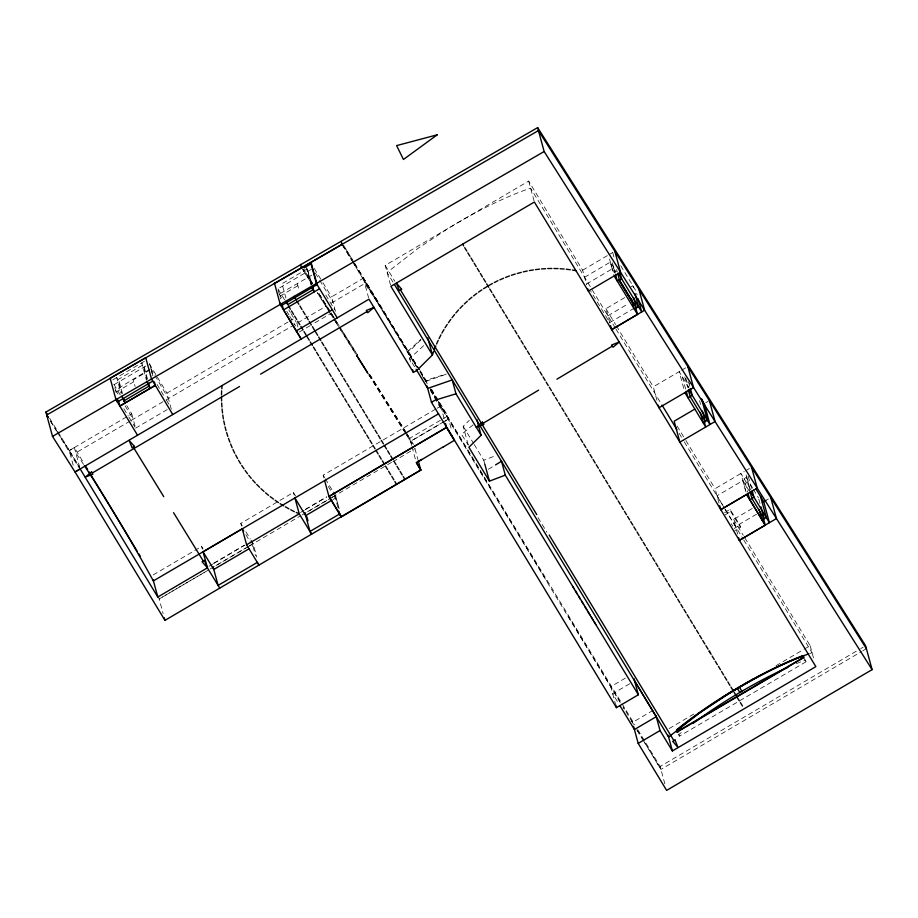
<?xml version="1.0" encoding="UTF-8"?>
<svg xmlns="http://www.w3.org/2000/svg" width="918" height="918" viewBox="0 0 918 918"><rect width="100%" height="100%" fill="white"/><g stroke="black" fill="none" stroke-linecap="round" stroke-linejoin="round"><path stroke-width="0.69" stroke-dasharray="4.59 3.44" d="M420.926 339.798L411.207 349.46L407.672 351.456L411.241 364.561M468.169 444.656L463.188 426.319L469.305 420.318M407.672 351.456L420.742 339.511M423.668 345.673L409.6 358.536L415.395 368.095M473.114 424.85L461.513 434.329L468.272 445.104M149.691 369.277L115.519 390.047L119.202 396.128M488.376 469.259L494.343 465.621M724.623 512.703L730.051 509.41L739.874 525.05L740.447 527.139L734.744 530.615M725.197 514.803L730.625 511.498L730.051 509.41M734.17 528.516L739.874 525.05M73.21 465.3L69.217 450.6L74.335 447.548L83.951 463.406M630.735 287.001L632.858 285.727L634.281 290.972M747.195 476.878L744.05 478.748L747.619 491.841M149.932 369.988L133.317 379.822L135.107 386.432M427.249 383.781L425.78 381.337L429.268 379.272L446.355 374.051M112.788 379.88L144.631 361.141M59.463 435.178L69.217 450.6L131.733 413.857L126.695 405.549M335.46 311.294L331.547 296.893L363.287 278.246L417.093 366.993M390.529 285.016L385.193 265.371L528.676 181.076L582.643 270.19L586.556 284.591M299.291 332.018L310.1 325.649M314.897 322.815L331.719 312.912M135.6 428.155L167.191 409.6M582.643 270.19L607.682 255.445M608.875 254.745L612.455 252.645M584.571 277.27L610.367 262.078L616.207 271.694M586.418 284.087L612.226 268.894L610.768 263.891L615.875 272.302M241.514 526.083L240.791 523.409L278.739 501.102M279.967 500.39L293.427 492.473L295.607 496.053M153.203 574.932L201.616 546.474L203.062 548.861M323.893 477.876L323.17 475.203L381.968 440.651M383.196 439.94L435.866 408.98M437.094 408.258L440.766 406.1L448.592 419.113L451.495 429.796M609.873 323.09L605.949 308.689L625.479 297.18M607.9 315.758L627.591 304.168M634.361 308.081L609.724 322.585L590.79 291.304M305.35 509.375L326.739 496.776M209.029 566.245L212.735 564.065M213.974 563.331L244.876 545.166M300.507 512.462L304.214 510.282M305.453 509.547L326.475 497.2M204.198 572.465L159.135 598.995L208.593 569.917M210.291 568.885L245.806 548.035M216.005 565.557L248.147 546.658M249.386 545.935L300.071 516.134M302.125 514.941L328.116 499.69M307.496 511.774L330.985 497.969M332.213 497.246L391.561 462.351M392.973 461.72L415.051 448.546M333.004 499.541L335.38 498.141L333.957 495.789M719.012 503.098L715.099 488.697L744.257 471.519M745.473 470.796L750.327 467.939M737.624 534.058L733.643 519.404L752.806 508.147M765.979 500.402L768.366 498.99M625.365 678.104L610.768 686.687L615.393 703.716M629.725 683.749L612.685 693.767L618.48 703.303M653.134 710.314L632.502 722.443L623.081 706.952L625.996 711.909M669.13 728.571L695.947 712.804M776.02 665.734L802.837 649.967M804.053 649.255L810.146 645.675L744.039 536.56M678.23 734.148L679.446 736.167L806.073 661.763L805.442 659.732M664.85 783.846L660.134 766.484L859.455 649.347M860.682 648.624L863.149 647.179M643.093 740.069L660.937 769.433L861.486 651.573M862.713 650.851L866.408 648.682M145.928 365.972L114.062 384.665L116.965 395.36M311.454 269.203L277.844 288.929L280.587 298.912M280.46 293.427L311.718 275.193M279.864 296.25L297.868 285.682M171.299 409.176L166.95 393.134L287.988 322.046M289.216 321.323L294.162 318.42M130.115 421.029L75.781 452.861A132.467 8.778 59.6 0 1 83.71 464.623M131.343 420.306L326.957 305.683M331.387 303.089L364.733 283.547A132.467 8.778 59.6 0 1 416.887 366.844M443.738 421.775L410.61 441.191L409.807 438.242L447.846 415.946L431.449 389.094M444.966 421.052L448.65 418.895L447.846 415.946M213.527 563.319L244.177 545.326M247.034 547.312L253.161 543.72L251.521 541.012L255.514 555.711M329.355 498.967L333.062 496.787M656.932 400.202L653.295 386.811L680.445 370.918M681.672 370.195L686.607 367.303M705.724 402.715L708.157 401.292M749.34 491.256L742.926 480.619L717.027 495.789L724.153 507.597M756.535 514.218L735.57 526.496L724.876 508.779M411.643 445.414L410.553 441.409L441.283 423.382M442.499 422.67L448.592 419.113M116.093 392.043L133.833 381.75M474.193 444.473L483.74 460.205L495.628 455.684M425.78 381.337L446.423 374.177M50.456 420.949L58.718 433.996M730.625 511.498L740.447 527.139M333.945 317.513L318.018 292.154L335.426 319.957M334.703 318.718L339.258 325.959M340.016 327.164L357.469 354.933L341.496 329.619M369.598 374.257L405.251 431.001M406.008 432.206L409.807 438.242M336.183 321.162L340.739 328.414M369.529 374.314L406.663 433.514M407.42 434.719L413.49 444.381M301.368 267.333L311.994 284.236L302.883 269.754M327.921 309.596L317.307 292.693L329.413 312.04M328.678 310.8L333.234 318.041M333.991 319.257L337.79 325.293M338.547 326.498L355.989 354.268M368.887 374.796L404.54 431.54M405.297 432.745L410.61 441.191M330.17 313.245L334.714 320.497M335.472 321.702L339.258 327.737M340.016 328.954L355.932 354.314M368.818 374.854L405.951 434.053M406.708 435.258L412.01 443.715M49.618 418.16L57.065 430.347M57.811 431.563L79.407 466.895M50.421 421.11L56.377 430.863M57.123 432.08L78.718 467.411M354.658 263.409L419.515 369.575M420.26 370.792L428.465 384.217M342.793 245.611L353.223 262.697M353.969 263.914L417.334 367.648M423.301 377.401L426.285 382.29M430.76 389.611L437.461 400.592M438.207 401.809L448.65 418.895M240.791 523.409L242.249 525.796M245.886 531.774L250.247 538.935M250.97 540.128L253.161 543.72L256.788 557.077M245.84 534.701L250.855 542.928M251.566 544.099L253.001 546.451M463.188 426.319L473.459 443.256M354.623 263.466L419.296 369.943M420.031 371.17L427.467 383.414M431.185 389.53L437.875 400.546M438.62 401.763L634.866 724.876M637.838 729.764L660.134 766.484M342.047 244.395L351.709 260.299M352.455 261.527L416.382 366.775M430.496 390.035L620.052 702.121M631.205 720.481L634.177 725.381M637.149 730.269L642.359 738.841M620.189 702.178L566.808 614.039M314.3 268.469L322.207 281.493M322.918 282.687L331.547 296.893M315.276 273.002L318.959 279.072M319.694 280.288L332.97 302.16M325.741 295.022L334.588 309.573M620.729 265.738L636.002 290.972L637.081 294.896M752.68 488.215L746.196 477.509L749.754 490.602M753.391 489.409L758.44 497.74M689.246 388.268L679.194 371.652L684.174 389.978M750.924 490.017L740.906 473.504L745.886 491.841M605.949 308.689L615.565 324.559M616.311 325.775L653.295 386.811M677.094 426.032L685.138 439.286M685.861 440.491L715.099 488.697M733.643 519.404L743.293 535.343M615.255 327.91L530.593 188.156A121.624 26.347 -31.2 0 0 447.112 229.144L418.069 248.342L387.121 272.462L393.053 282.274M616.001 329.126L661.304 403.909M679.125 433.33L683.589 440.686M684.323 441.914L724.428 508.102M725.174 509.329L742.995 538.751M743.741 539.979L812.063 652.755M803.629 657.713L806.073 661.763M385.193 265.371L394.843 281.298M538.017 517.603L546.887 532.233M636.862 729.638L644.126 741.641M644.849 742.846L660.937 769.433M419.985 371.779L425.057 380.144M430.209 388.658L437.611 400.868M438.345 402.084L547.059 581.553M278.051 289.009L284.557 299.773M279.256 294.127L282.939 300.209M288.814 309.928L290.295 312.361M291.029 313.566L296.17 322.08M286.772 311.34L288.975 314.989M289.721 316.205L295.607 325.936M323.17 475.203L324.616 477.601M325.339 478.794L332.58 490.763M333.314 491.956L335.483 495.548L339.109 508.916M328.265 486.391L333.245 494.607M113.752 384.172L120.224 394.866M125.089 405.859L133.19 419.239M123.838 408.717L128.245 416.003M128.979 417.22L134.866 426.939M69.217 450.6L79.51 467.56M688.052 381.544L689.487 383.931M731.233 523.65L732.702 526.083M410.553 441.409L412.033 443.864M149.382 363.803L156.703 376.024M157.437 377.252L166.95 393.134M157.058 384.447L163.588 395.348M166.491 400.191L169.382 405.033M307.243 268.894L312.017 284.041M150.919 368.531L168.419 398.584M810.146 645.675L814.071 660.076M758.796 499.048L760.219 504.292M748.25 476.247L751.808 489.351M746.162 474.939L750.075 489.351M742.926 480.619L746.001 491.968M699.55 400.604L700.618 404.54M689.028 383.563L689.739 386.18M685.872 378.319L688.362 387.488M684.805 376.896L687.651 387.385M682.349 376.885L685.907 389.978M612.731 252.53L614.509 259.083M616.586 269.479L617.298 272.095M612.375 262.823L615.221 273.3M609.518 258.933L613.821 274.78M528.676 181.076L534.012 200.721M483.74 460.205L484.807 464.129M440.766 406.1L444.76 420.8M414.993 448.764L417.897 459.448M412.01 446.756L415.636 460.113M363.287 278.246L368.623 297.891M311.489 284.58L307.22 268.859L282.01 283.696L285.923 298.098M306.027 266.84L311.007 285.177M297.317 283.651L299.337 291.098M296.847 323.044L297.937 327.049M335.529 495.341L339.522 510.029M334.6 495.25L337.858 507.275M293.427 492.473L294.15 495.146M201.616 546.474L202.339 549.148M149.611 363.815L152.87 375.841M147.477 378.996L144.206 366.971L141.716 362.908L146.432 380.27M146.972 379.593L142.978 364.894L117.986 379.582L121.624 392.938M131.733 413.857L135.715 428.557M122.496 393.684L119.225 381.659L116.735 377.596L121.084 393.627M158.344 596.046L163.129 613.694M74.335 447.548L79.774 467.595M151.126 369.288L152.813 375.841M679.446 736.167L679.148 734.251A122.84 26.611 -31.2 0 1 682.177 731.807M796.422 663.657A122.84 26.611 -31.2 0 1 805.591 659.985M422.108 375.806A132.467 8.778 59.6 0 1 423.393 378.032M430.542 390.517A132.467 8.778 59.6 0 1 442.315 411.608M809.699 653.547A121.624 26.347 -31.2 0 1 812.086 652.744M312.705 283.708L303.606 269.215L312.694 283.719M353.912 262.181L343.481 245.095L353.878 262.25M614.417 272.508L612.226 268.894L614.337 272.554"/><path stroke-width="1.38" d="M221.525 394.935L221.628 390.85M221.823 388.842L222.018 385.571M433.64 351.56L432.458 354.956L416.898 370.413L413.375 372.41L368.979 299.199L75.035 471.978L52.51 436.394L45.9 412.067L537.65 127.613L865.605 645.733L872.1 669.635L666.629 790.387L638.194 743.396L633.569 726.367M434.306 349.655L435.82 345.891M436.578 344.009L438.219 340.314M439.114 338.512L440.95 334.863M441.925 333.085L443.991 329.528M447.238 324.387L445.069 327.772M448.443 322.7L450.795 319.372M452.046 317.743L454.559 314.541M455.844 312.969L458.587 309.859M459.998 308.368L462.856 305.442M464.301 303.996L467.319 301.196M476.844 419.56L481.112 435.281L468.88 447.273L489.432 481.158L505.279 475.134L638.366 694.765L616.46 707.64L431.471 402.291L427.054 386.053M473.55 295.883L476.844 293.393M468.8 299.819L471.932 297.191M478.496 292.154L481.835 289.858M483.556 288.722L487.068 286.577M288.918 508.836L285.372 506.828M495.536 464.898L501.503 461.272M556.905 379.203L612.317 346.097M483.224 423.221L538.636 390.127M431.471 402.291L434.96 400.225L455.982 393.799L481.112 435.281M304.191 267.872L311.386 263.627L317.077 284.58L281.103 305.774L280.392 303.158M152.881 381.073L117.378 401.981L116.655 399.307M92.236 473.022L239.506 386.512M260.597 374.131L366.993 311.581M294.885 497.82L299.234 513.851L311.604 534.161L219.758 588.105L207.422 567.852L203.062 551.821L242.249 528.837L243.683 531.178M610.585 325.706L611.652 329.642L637.505 314.415L635.589 307.358M611.652 329.642L644.608 310.227L638.917 289.273M219.758 588.105L164.953 620.373L75.035 471.978L80.141 468.926L157.804 597.021L207.422 567.852L204.416 560.405L202.098 561.747L207.422 567.852M213.033 566.704L218.117 585.409L257.338 562.39L258.968 565.098L246.598 544.787L299.234 513.851L296.239 512.451M418.264 460.79L420.8 470.142L341.289 516.926L328.977 496.581L446.573 427.478L445.482 423.473M331.811 500.241L305.671 515.641L294.93 497.992M443.486 446.687L416.359 462.787L420.8 470.142M421.81 459.425L416.416 462.569L420.857 469.924L311.661 534.127L309.974 531.453L339.671 513.954L338.949 511.28M427.834 337.927L432.458 354.956L390.884 286.324L534.368 202.029L720.791 509.651L757.235 488.169L751.544 467.216M762.388 502.513L765.979 500.402M719.723 505.726L720.791 509.651L739.334 540.358L776.456 518.544L770.764 497.59M638.194 743.396L660.042 730.556L656.129 716.143M722.753 697.049L737.384 688.454L739.828 692.482L741.893 691.265L739.449 687.238L754.08 678.631M660.042 730.556L672.389 750.958L815.85 666.629L739.334 540.358L738.646 537.833M274.436 283.031L280.242 304.409L301.207 339.075L283.536 309.882L319.556 288.745M118.273 400.168L119.868 406.043L155.417 385.193M296.273 330.905L332.293 309.768M438.609 413.777L153.363 580.91A132.467 8.778 59.6 0 0 84.422 465.713M249.329 548.608L213.779 569.47L203.085 551.867M694.8 409.118L674.168 421.213L679.859 442.166L715.065 421.534L709.362 400.581M720.791 509.651L746.69 494.481L765.233 525.188L739.334 540.358M443.428 446.894L454.456 440.273L446.63 427.272L329.034 496.374L341.347 516.719L339.671 513.954M119.868 406.043L155.349 385.445L154.396 381.911M46.703 415.016L48.206 417.392L46.703 415.016L342.047 244.395L341.244 241.434M274.551 283.455L538.453 130.563L866.408 648.682M52.51 436.394L544.144 151.516L537.65 127.613M488.824 285.498L492.438 283.513M494.274 282.549L497.958 280.678M499.862 279.829L503.638 278.223M509.421 275.939L505.577 277.431M452.218 379.914L427.696 388.417L416.118 369.288M511.372 275.297L515.262 274.012M517.282 273.484L521.298 272.371M523.26 271.877L527.253 271.005M541.54 268.94L545.682 268.676M529.342 270.581L533.392 269.915M535.401 269.628L539.554 269.135M547.713 268.538L551.902 268.492M553.944 268.504L558.052 268.584M560.106 268.744L564.168 269.008M566.257 269.226L570.319 269.731M572.384 270.041L575.919 270.626M294.345 511.647L290.719 509.777M280.116 503.672L283.616 505.852M275.125 500.264L278.441 502.571M270.236 496.649L273.472 499.071M265.509 492.771L268.607 495.364M260.976 488.697L263.994 491.417M259.576 487.263L256.696 484.383M252.599 479.965L255.307 482.948M251.291 478.404L248.767 475.306M247.504 473.711L245.117 470.452M243.981 468.777L241.709 465.449M544.144 151.516L872.1 669.635M462.615 244.211L463.682 245.909M221.49 396.92L221.605 400.948M240.631 463.739L238.531 460.297M356.746 355.473L367.372 372.375M356.689 355.53L368.061 373.649M133.294 447.135L163.76 496.695M173.548 512.669L203.303 561.082M45.9 412.067L47.392 414.5M464.703 247.653L466.803 251.096M467.824 252.829L469.924 256.271M471.003 257.981L473.091 261.423M474.113 263.156L476.212 266.599M477.234 268.343L479.322 271.785M483.522 278.659L485.622 282.101M486.643 283.846L488.732 287.288M489.753 289.021L491.853 292.463M496.041 299.348L498.141 302.791M499.162 304.524L501.262 307.966M502.284 309.71L504.372 313.153M505.451 314.851L507.551 318.294M508.572 320.038L510.672 323.48M511.682 325.213L513.782 328.655M517.981 335.54L520.081 338.983M521.091 340.716L523.191 344.158M524.212 345.902L526.312 349.345M527.391 351.043L529.479 354.486M530.501 356.23L532.601 359.672M533.622 361.405L535.722 364.848M539.91 371.733L542.01 375.175M543.031 376.908L545.12 380.35M546.141 382.095L548.241 385.537M549.32 387.235L551.42 390.678M552.441 392.411L554.529 395.853M555.551 397.597L557.616 400.982M561.805 407.867L563.904 411.31M564.926 413.043L567.026 416.485M568.035 418.229L570.135 421.672M574.335 428.545L576.424 431.988M577.445 433.732L579.545 437.175M580.566 438.907L582.666 442.35M583.745 444.06L585.833 447.502M586.854 449.235L588.954 452.677M589.976 454.421L592.064 457.852M596.264 464.738L598.364 468.18M599.385 469.924L601.474 473.367M602.495 475.099L604.595 478.542M605.673 480.252L607.773 483.683M608.783 485.427L610.883 488.869M611.904 490.602L614.004 494.045M618.193 500.93L620.293 504.372M621.314 506.116L623.414 509.559M624.424 511.292L626.524 514.734M627.602 516.432L629.702 519.875M630.723 521.619L632.823 525.062M633.833 526.794L635.933 530.237M640.133 537.122L642.221 540.564M643.243 542.297L645.343 545.74M646.364 547.484L648.464 550.926M649.531 552.625L651.631 556.067M652.652 557.811L654.752 561.254M655.773 562.986L657.862 566.429M662.062 573.314L664.162 576.756M658.883 568.173L660.983 571.616M665.183 578.489L667.271 581.932M668.293 583.676L670.392 587.118M674.581 594.003L676.681 597.446M677.702 599.179L679.802 602.621M680.823 604.354L682.912 607.796M683.99 609.506L686.09 612.949M687.112 614.681L689.211 618.124M690.221 619.868L692.321 623.311M696.521 630.184L698.609 633.627M699.631 635.371L701.731 638.813M702.752 640.546L704.852 643.988M705.931 645.698L708.019 649.141M711.14 654.316L709.04 650.873L710.062 652.618M712.161 656.06L714.25 659.503M715.271 661.235L717.371 664.678M718.45 666.376L720.55 669.819M721.571 671.563L723.659 675.005M724.681 676.738L726.781 680.181M730.969 687.066L733.069 690.508M734.09 692.241L736.19 695.683M740.378 702.568L742.478 706.011M737.211 697.428L739.3 700.87M575.288 590.744L577.388 594.187M581.576 601.072L583.676 604.514M584.697 606.247L586.786 609.69M587.807 611.434L589.907 614.876M590.985 616.575L593.085 620.017M296.744 300.84L298.843 304.283M303.032 311.156L305.132 314.599M306.153 316.343L308.241 319.785M309.263 321.518L311.363 324.961M315.562 331.846L317.651 335.288M318.672 337.032L320.772 340.463M321.793 342.207L323.882 345.65M324.961 347.348L327.06 350.791M328.082 352.535L330.182 355.977M331.203 357.71L333.291 361.153M337.491 368.038L339.591 371.48M340.601 373.213L342.701 376.655M346.901 383.54L348.989 386.983M343.722 378.4L345.822 381.842M350.01 388.727L352.11 392.17M353.132 393.902L355.232 397.345M359.42 404.23L361.52 407.672M362.541 409.405L364.63 412.848M365.651 414.592L367.751 418.034M368.829 419.733L370.929 423.175M371.951 424.919L374.039 428.35M375.06 430.094L377.16 433.537M381.349 440.422L383.449 443.864M384.47 445.597L386.57 449.04M387.591 450.784L389.68 454.226M393.879 461.1L395.979 464.542M396.989 466.287L399.089 469.729M400.11 471.462L402.21 474.904M291.499 310.904L293.599 314.346M294.609 316.09L296.709 319.533M297.73 321.266L299.83 324.708M304.019 331.593L306.119 335.036M307.14 336.768L309.24 340.211M310.25 341.955L312.349 345.397M313.428 347.096L315.528 350.538M316.549 352.282L318.649 355.714M319.659 357.458L321.759 360.9M325.959 367.785L328.047 371.228M329.069 372.96L331.168 376.403M332.19 378.147L334.29 381.59M335.357 383.288L337.457 386.73M338.478 388.463L340.578 391.906M341.599 393.65L343.688 397.092M347.888 403.977L349.988 407.42M351.009 409.153L353.097 412.595M354.119 414.339L356.218 417.77M357.297 419.48L359.397 422.923M360.407 424.655L362.507 428.098M363.528 429.842L365.628 433.285M369.816 440.158L371.916 443.601M372.938 445.345L375.037 448.787M376.047 450.52L378.147 453.962M382.347 460.847L384.435 464.29M385.457 466.034L387.557 469.477M388.578 471.209L390.678 474.652M391.756 476.35L393.845 479.793M701.386 398.802L703.544 402.371M755.847 488.743L763.73 501.744L769.422 522.698L750.786 491.968M689.074 390.116L709.958 424.506L704.255 403.553M618.801 279.715L634.131 304.96M618.709 279.772L634.051 305.005M614.142 275.951L637.505 314.415M400.455 289.881L536.766 514.608M619.937 705.69L634.43 729.523L656.255 716.694L634.59 680.892M337.239 317.846L316.4 283.501L310.709 262.548M618.422 273.484L641.705 311.925L638.148 298.832M684.885 392.606L705.701 427.031L704.278 421.798M746.598 494.458L765.199 525.13L763.179 517.626M662.05 405.136L676.899 429.647M803.147 655.945L803.629 657.713L677.014 732.139L676.715 730.235A122.84 26.611 -31.2 0 1 803.147 655.945L803.916 657.208M676.715 730.235L677.932 732.243M549.205 535.033L673.938 740.711M394.545 284.718L668.591 737.062L699.539 712.942L728.594 693.744A121.624 26.347 -31.2 0 1 808.483 653.972M137.516 435.212L115.966 399.617L110.16 378.239L145.732 357.687L151.539 379.065L172.756 414.511M85.431 465.851L87.646 469.511M89.126 471.955L137.207 551.236M138.687 553.68L140.167 556.124M572.671 586.361L574.266 589M594.107 621.75L595.736 624.458M403.289 476.614L404.918 479.311M294.058 296.342L295.722 299.096M394.866 481.537L396.53 484.291M285.67 301.322L287.3 304.019M446.573 427.478L454.399 440.491M311.718 287.793L314.151 291.89L312.728 286.657M727.859 681.89L729.902 685.367M693.4 625.009L695.442 628.486M671.471 588.817L673.502 592.294M637.012 531.947L639.054 535.423M615.083 495.754L617.114 499.231M593.143 459.562L595.185 463.039M571.214 423.37L573.257 426.847M558.695 402.681L560.726 406.158M536.789 366.546L538.832 370.023M514.86 330.354L516.903 333.842M492.932 294.173L494.974 297.65M480.401 273.484L482.443 276.961M578.466 595.885L580.497 599.362M390.758 455.925L392.801 459.402M378.239 435.235L380.281 438.712M356.31 399.043L358.341 402.52M334.37 362.862L336.413 366.339M312.441 326.67L314.484 330.147M299.911 305.981L301.953 309.458M379.226 455.672L381.268 459.149M366.707 434.983L368.738 438.46M344.766 398.791L346.809 402.268M322.838 362.599L324.88 366.075M300.909 326.406L302.94 329.883M288.378 305.728L290.421 309.205M237.578 458.53L235.651 454.972M234.687 453.205L232.977 449.602M229.879 442.132L228.49 438.402M232.139 447.754L230.602 444.048M227.825 436.452L226.62 432.619M760.574 496.5L766.266 517.454L761.986 519.932L759.14 509.456M760.93 506.908L764.132 518.693L751.888 498.463L750.109 491.91M752.163 490.66L753.942 497.212L749.754 499.702L747.975 493.15M701.696 399.376L707.388 420.329L703.199 422.819L700.354 412.343M702.396 411.08L705.242 421.557L690.141 396.542L688.362 390.001M687.846 366.58L693.538 387.534L658.986 407.776L658.298 405.251M690.451 388.796L692.229 395.348L688.041 397.838L686.262 391.286M634.992 293.588L638.549 306.692L634.304 309.217L631.446 298.74M633.592 297.501L636.438 307.978L619.432 279.956L617.653 273.403M614.842 251.234L620.534 272.187L588.335 291.144L587.692 288.791M619.799 272.176L621.578 278.716L617.355 281.149L615.576 274.608M668.12 735.238L672.389 750.958M633.948 678.528L638.366 694.765M615.749 705.024L616.46 707.64M501.366 460.733L505.279 475.134M484.807 464.129L489.432 481.158M452.069 379.386L455.982 393.799M412.664 369.793L413.375 372.41M312.212 287.196L312.923 289.813L287.701 304.65L286.99 302.022M300.565 264.384L301.368 267.333M281.941 303.996L283.536 309.882M324.628 480.55L328.977 496.581M306.887 516.788L307.978 520.804M304.891 512.749L309.974 531.453M242.237 528.757L246.598 544.787M148.567 383.001L150.013 388.348L146.8 381.613M148.062 383.598L148.785 386.271L123.804 400.959L123.069 398.286M123.941 399.032L125.032 403.036L121.819 396.301M164.219 617.699L164.953 620.373M153.088 579.648L157.804 597.021M225.048 426.813L226.046 430.691M223.751 420.903L224.635 424.862M222.764 414.97L223.395 418.918M222.041 408.958L222.558 412.974M221.663 402.968L221.927 406.984M692.86 723.568A122.84 26.611 -31.2 0 1 787.782 667.409M482.524 422.119L476.27 427.375L483.924 424.334L482.524 422.119M619.294 341.978L613.029 347.233L611.629 345.019L619.294 341.978M374.028 307.427L367.705 312.717L366.328 310.41L374.028 307.427M91.548 471.944L85.259 477.142L92.89 474.193L91.548 471.944M437.232 134.808L403.45 159.468L396.622 145.606L437.232 134.808M134.464 446.423L132.123 447.858L129.105 440.411L134.464 446.423M401.625 289.17L399.341 290.57L396.392 283.077L401.625 289.17M803.445 657.414L676.818 731.807L676.52 729.902A122.84 26.611 -31.2 0 1 802.963 655.636L803.445 657.414M675.051 740.023L672.733 741.365L678 747.516L675.051 740.023"/></g></svg>
